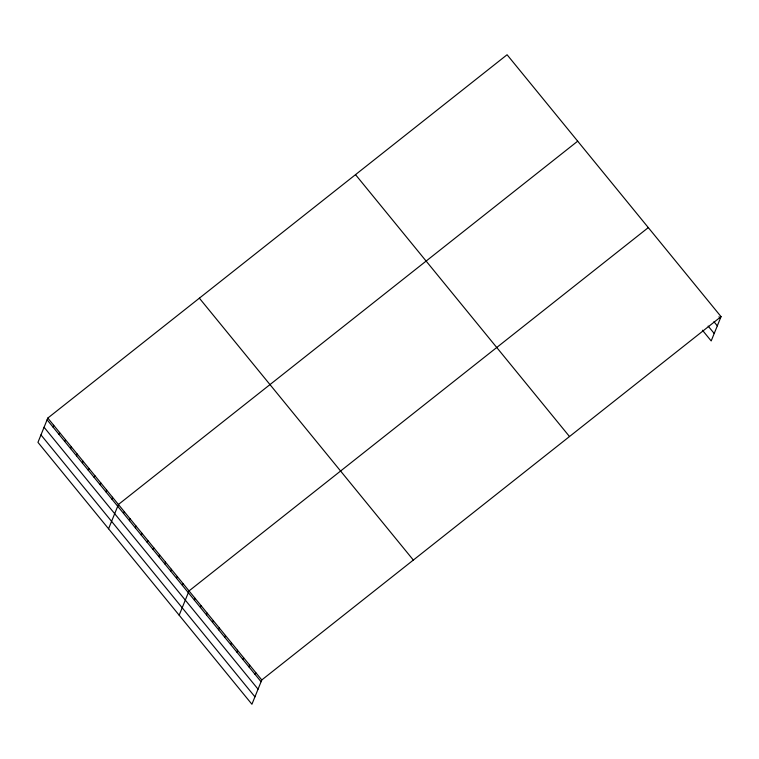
<?xml version="1.0" encoding="UTF-8"?>
<svg xmlns="http://www.w3.org/2000/svg" width="759" height="759" viewBox="0 0 759 759"><rect width="100%" height="100%" fill="white"/><g stroke="black" fill="none" stroke-linecap="round" stroke-linejoin="round"><path stroke-width="1.14" d="M47.808 418.067L37.95 442.355L251.922 704.248L261.789 679.96L721.05 316.645L507.078 54.752L47.808 418.067L261.789 679.96M52.978 427.032L53.699 425.268M58.86 434.233L59.581 432.469M64.743 441.434L65.464 439.67M70.634 448.645L71.346 446.871M76.517 455.846L77.238 454.072M82.399 463.047L83.12 461.273M88.281 470.248L89.002 468.474M94.163 477.449L94.884 475.684M100.055 484.65L100.767 482.885M105.937 491.851L106.658 490.086M111.82 499.052L112.541 497.287M108.565 528.776L118.423 504.488L577.684 141.183M123.594 513.464L124.305 511.689M129.476 520.665L130.187 518.89M135.358 527.866L136.079 526.091M141.24 535.067L141.961 533.292M147.123 542.268L147.844 540.503M153.014 549.469L153.726 547.704M158.897 556.67L159.608 554.905M164.779 563.871L165.5 562.106M170.661 571.081L171.382 569.307M176.543 578.282L177.264 576.508M182.435 585.483L183.147 583.709M179.171 615.198L189.038 590.91L648.3 227.605M194.38 600.103L195.101 598.339M200.442 607.523L201.163 605.758M206.505 614.942L207.226 613.177M212.567 622.361L213.288 620.596M218.63 629.79L219.351 628.016M224.692 637.209L225.414 635.435M230.755 644.628L231.476 642.854M236.817 652.047L237.539 650.273M242.88 659.467L243.601 657.702M248.943 666.886L249.664 665.121M255.005 674.305L255.726 672.54M721.05 316.645L711.192 340.933L702.436 330.222M718.982 316.769L720.329 318.419M713.944 321.731L717.312 325.848M708.147 326.085L714.21 333.505M355.516 174.646L569.497 436.539M199.37 298.173L413.342 560.066M47.096 419.831L261.068 681.724M44.079 427.26L258.051 689.163M40.967 434.916L254.939 696.819"/></g></svg>
